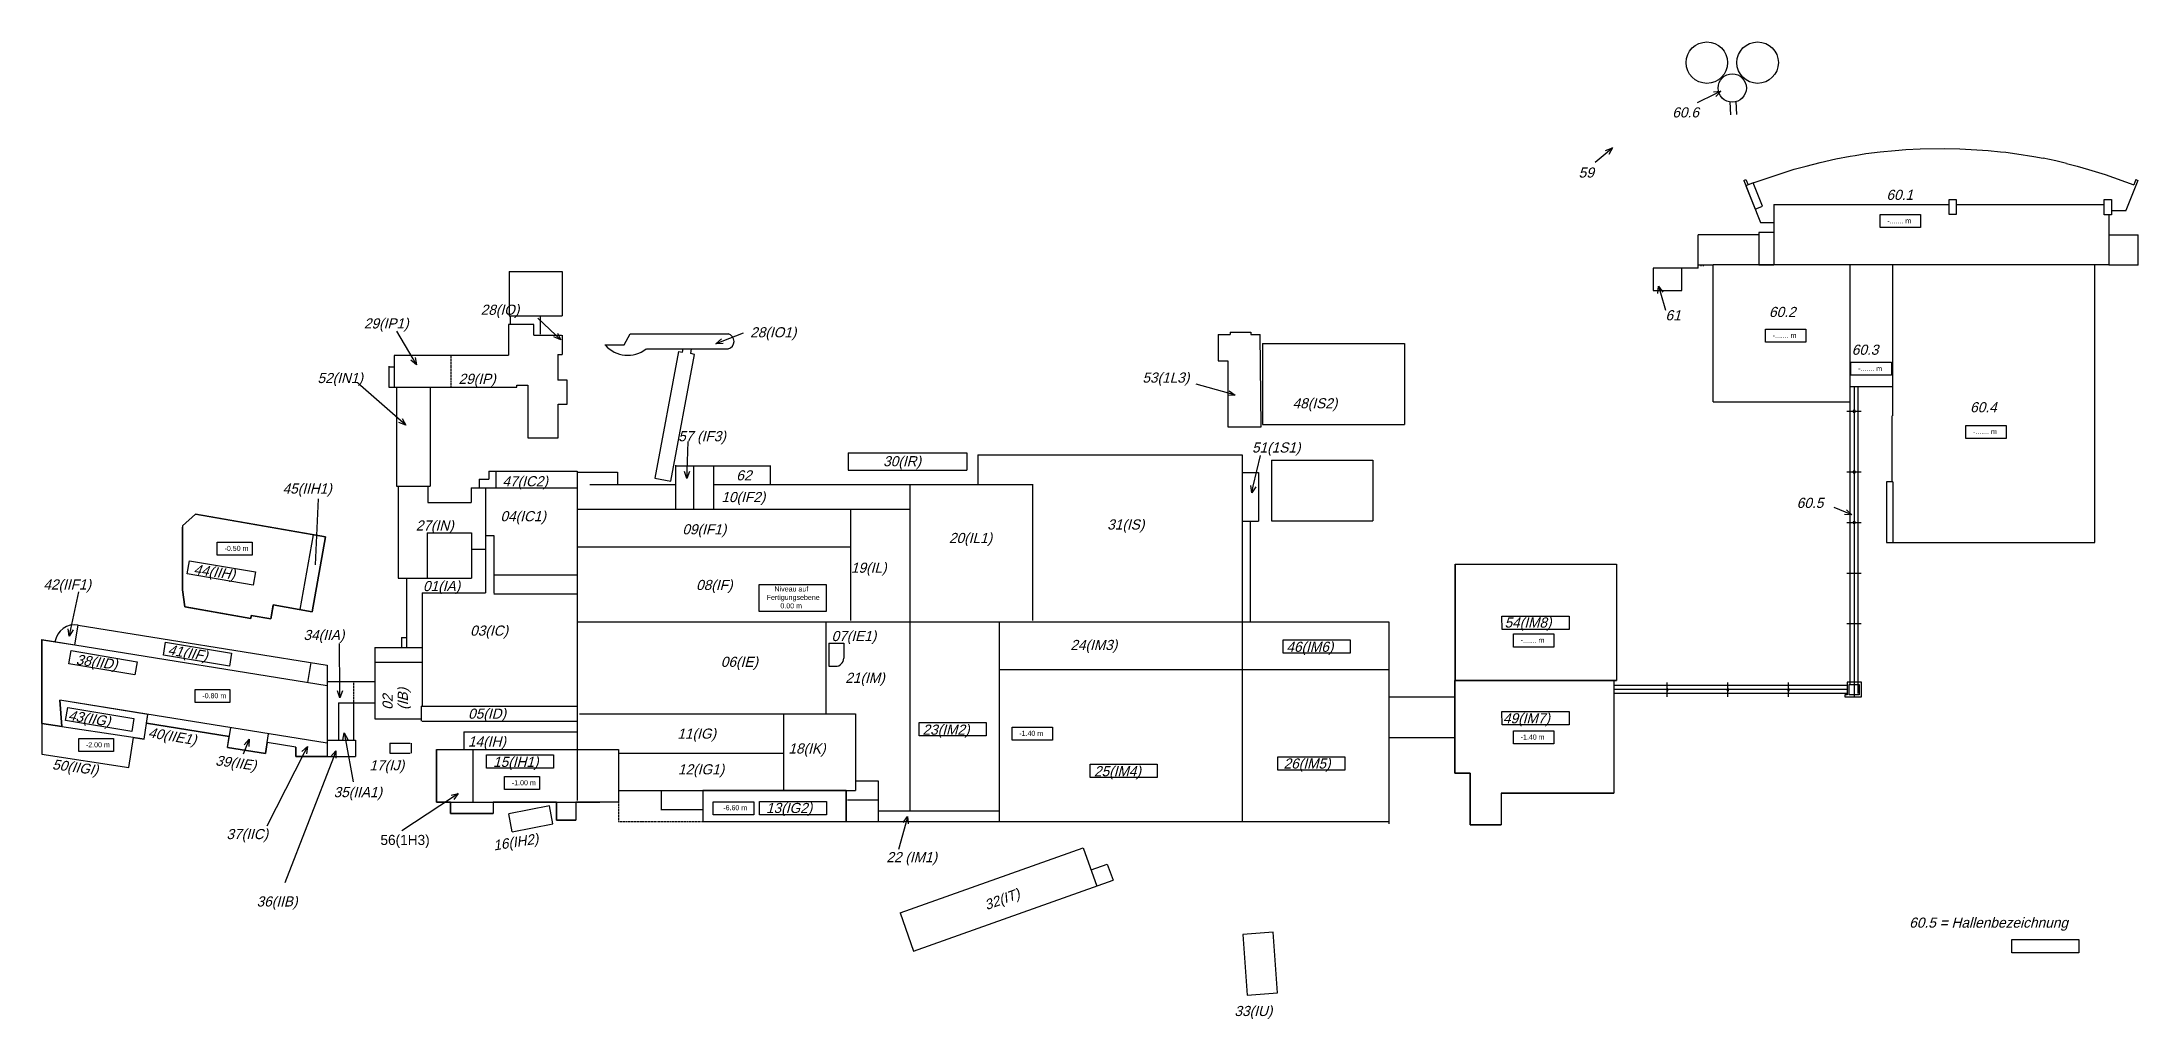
# Model space of a CAD drawing. Header units: millimetres. Extents: x 30604 to 1066804, y 43756 to 526893.
import ezdxf

# ---------------------------------------------------------------- set-up
doc = ezdxf.new("R2010")
doc.units = ezdxf.units.MM
doc.header["$LTSCALE"] = 1000
doc.linetypes.add('DASHED', pattern=[0.75, 0.5, -0.25])
doc.layers.add('Stud', color=7, linetype='Continuous')
doc.styles.add('Arial', font='ARIAL.TTF', dxfattribs={"height": 200})
doc.styles.add('TXT', font='txt')

# ---------------------------------------------------------------- blocks, each defined once
blk = doc.blocks.new('WEDGE_ARO')
at = {"color": 0}
for p, q in [((-1, 1), (0, 0)), ((0, 0), (-1, -1)), ((0, 0), (-1, 0))]:
    blk.add_line(p, q, dxfattribs=at)
blk = doc.blocks.new('*D30')
at = {"color": 0, "linetype": 'ByBlock'}
blk.add_line((894.082395, 329.196144), (888.443177, 331.570568), dxfattribs=at)
at = {"color": 0, "linetype": 'ByBlock', "xscale": 3.428999999999999, "yscale": 1.27, "zscale": 1.27, "rotation": 337.166204}
blk.add_blockref('WEDGE_ARO', (897.242679, 327.865489), dxfattribs=at)
blk = doc.blocks.new('*D29')
at = {"color": 0, "linetype": 'ByBlock'}
blk.add_line((152.561632, 216.638035), (156.363956, 195.872176), dxfattribs=at)
at = {"color": 0, "linetype": 'ByBlock', "xscale": 3.428999999999999, "yscale": 1.27, "zscale": 1.27, "rotation": 100.376179}
blk.add_blockref('WEDGE_ARO', (151.944034, 220.010959), dxfattribs=at)
blk = doc.blocks.new('*D28')
at = {"color": 0, "linetype": 'ByBlock'}
blk.add_line((146.631225, 207.971814), (122.705469, 145.894686), dxfattribs=at)
at = {"color": 0, "linetype": 'ByBlock', "xscale": 3.428999999999999, "yscale": 1.27, "zscale": 1.27, "rotation": 68.922349}
blk.add_blockref('WEDGE_ARO', (147.864406, 211.171393), dxfattribs=at)
blk = doc.blocks.new('*D27')
at = {"color": 0, "linetype": 'ByBlock'}
blk.add_line((589.05838, 388.015482), (573.185487, 392.438955), dxfattribs=at)
at = {"color": 0, "linetype": 'ByBlock', "xscale": 3.428999999999999, "yscale": 1.27, "zscale": 1.27, "rotation": 344.427858}
blk.add_blockref('WEDGE_ARO', (592.361513, 387.094962), dxfattribs=at)
blk = doc.blocks.new('*D26')
at = {"color": 0, "linetype": 'ByBlock'}
blk.add_line((338.900711, 413.726277), (349.39983, 417.834457), dxfattribs=at)
at = {"color": 0, "linetype": 'ByBlock', "xscale": 3.428999999999999, "yscale": 1.27, "zscale": 1.27, "rotation": 201.369813}
blk.add_blockref('WEDGE_ARO', (335.707461, 412.476797), dxfattribs=at)
blk = doc.blocks.new('*D25')
at = {"color": 0, "linetype": 'ByBlock'}
blk.add_line((256.539222, 416.739642), (247.717445, 425.097195), dxfattribs=at)
at = {"color": 0, "linetype": 'ByBlock', "xscale": 3.428999999999999, "yscale": 1.27, "zscale": 1.27, "rotation": 316.547884}
blk.add_blockref('WEDGE_ARO', (259.028502, 414.381353), dxfattribs=at)
blk = doc.blocks.new('*D24')
at = {"color": 0, "linetype": 'ByBlock'}
blk.add_line((776.284384, 507.076377), (770.336497, 502.096688), dxfattribs=at)
at = {"color": 0, "linetype": 'ByBlock', "xscale": 3.428999999999999, "yscale": 1.27, "zscale": 1.27, "rotation": 39.93674}
blk.add_blockref('WEDGE_ARO', (778.913582, 509.277595), dxfattribs=at)
blk = doc.blocks.new('*D23')
at = {"color": 0, "linetype": 'ByBlock'}
blk.add_line((802.652068, 437.61572), (805.09362, 429.142112), dxfattribs=at)
at = {"color": 0, "linetype": 'ByBlock', "xscale": 3.428999999999999, "yscale": 1.27, "zscale": 1.27, "rotation": 106.073599}
blk.add_blockref('WEDGE_ARO', (801.702674, 440.91067), dxfattribs=at)
blk = doc.blocks.new('*D22')
at = {"color": 0, "linetype": 'ByBlock'}
blk.add_line((829.492359, 535.874649), (820.827207, 531.541966), dxfattribs=at)
at = {"color": 0, "linetype": 'ByBlock', "xscale": 3.428999999999999, "yscale": 1.27, "zscale": 1.27, "rotation": 26.565616}
blk.add_blockref('WEDGE_ARO', (832.559334, 537.408174), dxfattribs=at)
blk = doc.blocks.new('*D21')
at = {"color": 0, "linetype": 'ByBlock'}
blk.add_line((321.481275, 349.265812), (322.081717, 364.190674), dxfattribs=at)
at = {"color": 0, "linetype": 'ByBlock', "xscale": 3.428999999999999, "yscale": 1.27, "zscale": 1.27, "rotation": 267.696179}
blk.add_blockref('WEDGE_ARO', (321.343435, 345.839583), dxfattribs=at)
blk = doc.blocks.new('*D20')
at = {"color": 0, "linetype": 'ByBlock'}
blk.add_line((205.478455, 188.173324), (180.474547, 171.632376), dxfattribs=at)
at = {"color": 0, "linetype": 'ByBlock', "xscale": 3.428999999999999, "yscale": 1.27, "zscale": 1.27, "rotation": 33.486011}
blk.add_blockref('WEDGE_ARO', (208.338311, 190.065218), dxfattribs=at)
blk = doc.blocks.new('*D19')
at = {"color": 0, "linetype": 'ByBlock'}
blk.add_line((429.558627, 175.460518), (425.996014, 162.397601), dxfattribs=at)
at = {"color": 0, "linetype": 'ByBlock', "xscale": 3.428999999999999, "yscale": 1.27, "zscale": 1.27, "rotation": 74.744883}
blk.add_blockref('WEDGE_ARO', (430.460856, 178.768693), dxfattribs=at)
blk = doc.blocks.new('*D18')
at = {"color": 0, "linetype": 'ByBlock'}
blk.add_line((186.00242, 405.034827), (177.97749, 418.724366), dxfattribs=at)
at = {"color": 0, "linetype": 'ByBlock', "xscale": 3.428999999999999, "yscale": 1.27, "zscale": 1.27, "rotation": 300.379213}
blk.add_blockref('WEDGE_ARO', (187.736537, 402.076638), dxfattribs=at)
blk = doc.blocks.new('*D17')
at = {"color": 0, "linetype": 'ByBlock'}
blk.add_line((179.862782, 374.520774), (158.663068, 392.901867), dxfattribs=at)
at = {"color": 0, "linetype": 'ByBlock', "xscale": 3.428999999999999, "yscale": 1.27, "zscale": 1.27, "rotation": 319.07326}
blk.add_blockref('WEDGE_ARO', (182.453555, 372.274458), dxfattribs=at)
blk = doc.blocks.new('*D16')
at = {"color": 0, "linetype": 'ByBlock'}
blk.add_line((601.343622, 342.007843), (604.87442, 357.254408), dxfattribs=at)
at = {"color": 0, "linetype": 'ByBlock', "xscale": 3.428999999999999, "yscale": 1.27, "zscale": 1.27, "rotation": 256.96129}
blk.add_blockref('WEDGE_ARO', (600.570008, 338.66725), dxfattribs=at)
blk = doc.blocks.new('*D15')
at = {"color": 0, "linetype": 'ByBlock'}
blk.add_line((149.853857, 240.823302), (149.632548, 264.278069), dxfattribs=at)
at = {"color": 0, "linetype": 'ByBlock', "xscale": 3.428999999999999, "yscale": 1.27, "zscale": 1.27, "rotation": 270.540602}
blk.add_blockref('WEDGE_ARO', (149.88621, 237.394455), dxfattribs=at)
blk = doc.blocks.new('*D14')
at = {"color": 0, "linetype": 'ByBlock'}
blk.add_line((16.82115, 271.308128), (20.791917, 289.767095), dxfattribs=at)
at = {"color": 0, "linetype": 'ByBlock', "xscale": 3.428999999999999, "yscale": 1.27, "zscale": 1.27, "rotation": 257.859922}
blk.add_blockref('WEDGE_ARO', (16.100023, 267.955813), dxfattribs=at)
blk = doc.blocks.new('*D13')
at = {"color": 0, "linetype": 'ByBlock'}
blk.add_line((103.66628, 213.727638), (102.013601, 209.560208), dxfattribs=at)
at = {"color": 0, "linetype": 'ByBlock', "xscale": 3.428999999999999, "yscale": 1.27, "zscale": 1.27, "rotation": 68.36819799999999}
blk.add_blockref('WEDGE_ARO', (104.930348, 216.91514), dxfattribs=at)
blk = doc.blocks.new('*D12')
at = {"color": 0, "linetype": 'ByBlock'}
blk.add_line((132.221852, 210.266575), (113.687952, 173.882815), dxfattribs=at)
at = {"color": 0, "linetype": 'ByBlock', "xscale": 3.428999999999999, "yscale": 1.27, "zscale": 1.27, "rotation": 63.005691}
blk.add_blockref('WEDGE_ARO', (133.778281, 213.321991), dxfattribs=at)

msp = doc.modelspace()

# ---------------------------------------------------------------- linework, layer by layer
at = {"layer": 'Stud', "linetype": 'Continuous'}
for p, q in [((864958, 497198), (865299, 490824)), ((867954, 497359), (868295, 490984)), ((902748, 465533), (909611, 467294)), ((909611, 467294), (917320, 469057)), ((917320, 469057), (924413, 470369)), ((924413, 470369), (926896, 470721)), ((926896, 470721), (932269, 471647)), ((932269, 471647), (939358, 472480)), ((939358, 472480), (946657, 473218)), ((946657, 473218), (951946, 473669)), ((951946, 473669), (959040, 474080)), ((959040, 474080), (971197, 474223)), ((971197, 474223), (978659, 474100)), ((978659, 474100), (992641, 473157)), ((992641, 473157), (998792, 472542)), ((998792, 472542), (1001467, 472306)), ((1001467, 472306), (1006920, 471609)), ((1006920, 471609), (1015326, 470174)), ((1015326, 470174), (1019877, 469395)), ((1026130, 468021), (1019877, 469395)), ((1031501, 466791), (1026130, 468021)), ((1031501, 466791), (1036709, 465397)), ((871920, 458393), (872970, 458797)), ((871920, 458393), (880139, 437600)), ((876564, 457248), (872940, 455815)), ((872969, 458802), (873984, 456234)), ((876564, 457248), (896820, 464008)), ((881130, 445619), (876566, 457245)), ((896739, 463981), (902748, 465533)), ((1036709, 465397), (1042326, 463798)), ((1042326, 463797), (1050595, 461394)), ((1050595, 461395), (1064643, 456289)), ((1066709, 458453), (1060817, 443549)), ((1065658, 458857), (1064643, 456289)), ((1065658, 458856), (1066708, 458452)), ((872939, 455816), (877542, 444193)), ((877541, 444193), (881127, 445624)), ((886802, 446448), (886802, 416647)), ((886802, 446448), (973403, 446448)), ((973403, 441549), (973403, 448948)), ((973403, 448948), (976804, 448948)), ((976804, 448948), (976804, 441549)), ((976804, 446448), (1050104, 446448)), ((1050104, 441349), (1050104, 448948)), ((1050104, 448948), (1053703, 448948)), ((1053703, 448948), (1053704, 441348)), ((880140, 437599), (886802, 437599)), ((976804, 441549), (973403, 441549)), ((1053703, 441349), (1050104, 441349)), ((1052304, 441349), (1052304, 416749)), ((1053703, 443549), (1060917, 443549)), ((849302, 415079), (849302, 431448)), ((879302, 431448), (849302, 431448)), ((879302, 432599), (879302, 416647)), ((886802, 432599), (879302, 432599)), ((1052304, 431448), (1066802, 431448)), ((1066803, 416550), (1066802, 431449)), ((849302, 415079), (827052, 415079)), ((827052, 415079), (827052, 403928)), ((841252, 403928), (841252, 415079)), ((856802, 416448), (849302, 416448)), ((850838, 416049), (850838, 416448)), ((852038, 416049), (852038, 416448)), ((1045354, 416648), (856802, 416648)), ((856802, 348948), (856802, 416648)), ((879302, 416647), (886802, 416647)), ((924304, 416648), (924302, 348948)), ((945554, 356448), (945554, 416648)), ((1052203, 416749), (1045354, 416749)), ((1045354, 279419), (1045354, 416749)), ((1052304, 416749), (1052403, 416749)), ((1052403, 416749), (1052403, 416549)), ((1066804, 416549), (1052403, 416549)), ((261646, 413383), (261646, 391463)), ((261646, 413383), (287699, 413383)), ((287699, 413383), (287699, 391463)), ((827052, 403928), (841252, 403928)), ((261210, 387208), (261210, 372008)), ((273810, 387208), (261310, 387208)), ((261646, 391463), (287699, 391463)), ((262107, 390962), (262107, 387667)), ((273810, 381908), (273810, 387208)), ((277022, 382391), (277022, 390951)), ((273810, 381908), (287446, 381908)), ((287703, 381908), (287703, 372306)), ((308833, 377057), (318399, 377057)), ((318398, 377057), (321458, 382507)), ((321458, 382507), (369889, 382507)), ((329530, 375107), (369877, 375107)), ((345344, 373797), (347291, 373542)), ((347291, 373542), (347583, 375107)), ((611996, 382159), (617940, 382159)), ((611996, 382159), (611996, 369205)), ((617940, 383321), (617940, 382159)), ((617940, 383321), (628151, 383321)), ((628151, 383321), (628151, 382159)), ((628151, 382159), (632801, 382159)), ((633258, 336636), (632801, 382160)), ((633982, 377757), (704172, 377757)), ((633982, 377757), (633982, 337757)), ((704172, 377757), (704172, 337757)), ((202077, 366577), (202077, 356208)), ((202077, 366239), (204702, 366239)), ((261210, 371908), (204702, 371908)), ((204702, 371908), (204702, 356208)), ((285672, 372306), (287703, 372306)), ((285672, 372306), (285672, 359708)), ((611996, 369205), (616797, 369205)), ((616797, 369205), (616797, 336636)), ((202077, 356208), (265310, 356208)), ((205891, 356109), (205891, 307212)), ((222544, 356208), (222544, 307212)), ((265310, 357208), (270810, 357208)), ((265310, 356208), (265310, 357208)), ((270810, 357208), (270810, 331208)), ((290310, 359708), (285672, 359708)), ((290310, 347708), (290310, 359708)), ((924302, 356448), (945554, 356448)), ((924413, 208808), (924413, 356448)), ((926438, 356448), (926438, 203258)), ((928463, 204758), (928463, 356448)), ((945388, 356448), (945388, 341948)), ((285810, 347708), (290310, 347708)), ((285810, 331208), (285810, 347708)), ((856802, 348948), (924302, 348948)), ((922913, 344284), (929963, 344284)), ((925938, 344684), (925938, 343884)), ((926938, 344684), (925938, 344684)), ((925938, 343884), (926938, 343884)), ((926938, 343884), (926938, 344684)), ((945273, 341948), (945388, 341948)), ((945273, 309319), (945273, 341948)), ((616797, 336636), (633258, 336636)), ((633982, 337757), (704172, 337757)), ((270810, 331208), (285810, 331208)), ((429128, 323736), (429128, 315236)), ((429128, 323736), (487809, 323736)), ((487809, 323736), (487809, 315236)), ((493308, 322757), (493308, 308132)), ((493308, 322757), (623957, 322757)), ((623957, 322757), (623957, 141365)), ((251470, 314607), (251470, 310712)), ((251470, 314607), (295259, 314607)), ((255029, 314607), (255029, 306467)), ((295259, 314607), (295259, 151823)), ((295259, 314107), (315208, 314107)), ((315208, 314107), (315208, 308132)), ((343779, 317620), (343779, 295911)), ((343779, 317257), (390338, 317257)), ((352721, 317257), (352721, 295911)), ((362613, 317514), (362613, 295911)), ((390613, 317514), (390613, 308132)), ((429128, 315236), (487809, 315236)), ((623957, 314027), (632072, 314027)), ((632072, 314027), (632072, 289907)), ((638472, 320097), (688472, 320097)), ((638472, 320097), (638472, 290097)), ((688472, 320097), (688472, 290097)), ((922913, 314284), (929963, 314284)), ((925938, 314684), (925938, 313884)), ((926938, 314684), (925938, 314684)), ((925938, 313884), (926938, 313884)), ((926938, 313884), (926938, 314684)), ((165794, 268420), (167297, 300952)), ((205891, 307212), (222544, 307212)), ((206730, 307212), (206730, 261712)), ((221330, 307212), (221330, 299212)), ((242730, 306467), (295259, 306467)), ((242730, 306467), (242730, 299212)), ((246730, 310712), (251470, 310712)), ((246730, 310712), (246730, 306467)), ((249830, 306467), (249830, 254462)), ((301491, 308132), (343779, 308132)), ((362613, 308132), (520331, 308132)), ((459581, 308161), (459581, 146803)), ((520331, 308161), (520331, 240781)), ((945554, 309319), (942403, 309319)), ((942403, 309319), (942403, 279419)), ((945554, 309319), (945554, 279419)), ((100115, 287593), (106458, 293446)), ((106702, 293404), (170721, 282157)), ((221330, 299212), (242730, 299212)), ((295259, 295911), (459581, 295911)), ((430332, 295911), (430332, 240781)), ((100115, 255911), (100115, 286910)), ((158312, 246195), (164812, 283195)), ((170721, 282157), (164222, 245157)), ((221030, 284112), (243030, 284112)), ((221030, 284112), (221030, 261712)), ((243030, 284112), (243030, 261712)), ((249830, 282912), (253930, 282912)), ((253930, 282912), (253930, 254391)), ((623957, 289907), (632072, 289907)), ((627957, 289907), (627957, 240183)), ((638472, 290097), (688472, 290097)), ((922913, 289284), (929963, 289284)), ((925938, 289684), (925938, 288884)), ((926938, 289684), (925938, 289684)), ((925938, 288884), (926938, 288884)), ((926938, 288884), (926938, 289684)), ((243030, 276022), (249830, 276022)), ((295259, 277261), (430332, 277261)), ((942403, 279419), (1045354, 279419)), ((206730, 261712), (243030, 261712)), ((210780, 261712), (210780, 227433)), ((253930, 263446), (295259, 263446)), ((729297, 268638), (808927, 268638)), ((729297, 268638), (729297, 211191)), ((808927, 268638), (808927, 211191)), ((922913, 264284), (929963, 264284)), ((101279, 247602), (100115, 255912)), ((218624, 254462), (249830, 254462)), ((218624, 254462), (218624, 198498)), ((253930, 253946), (295259, 253946)), ((46940, 228728), (48529, 238601)), ((48529, 238601), (171634, 218793)), ((133833, 241883), (101439, 247574)), ((134007, 242868), (133834, 241883)), ((143776, 241659), (134093, 243360)), ((144898, 248044), (143776, 241659)), ((164221, 245157), (144985, 248537)), ((295259, 240183), (696508, 240183)), ((418082, 240183), (418082, 194665)), ((503758, 239808), (503758, 141365)), ((696508, 240183), (696508, 140333)), ((922913, 239284), (929963, 239284)), ((30606, 231356), (30606, 174691)), ((30709, 231339), (46941, 228728)), ((46941, 228728), (171633, 208665)), ((208280, 232433), (208280, 227433)), ((208280, 232433), (210780, 232433)), ((419539, 229672), (419539, 218172)), ((419539, 229672), (426939, 229672)), ((426939, 229672), (426939, 222172)), ((163550, 220094), (161961, 210221)), ((171634, 218793), (171634, 180102)), ((195133, 227433), (218624, 227433)), ((195133, 227433), (195133, 192128)), ((195133, 220280), (218624, 220280)), ((419539, 218172), (422939, 218172)), ((171634, 210665), (195133, 210665)), ((503758, 216583), (696508, 216583)), ((728980, 211191), (728980, 165333)), ((728980, 211191), (808927, 211191)), ((922931, 208759), (807585, 208759)), ((807602, 211191), (807602, 155468)), ((834006, 203091), (834006, 210141)), ((864006, 203091), (864006, 210141)), ((894006, 203091), (894006, 210141)), ((930081, 210396), (922931, 210396)), ((922931, 210396), (922931, 204101)), ((924006, 204101), (924006, 209116)), ((924006, 209116), (929006, 209116)), ((929006, 209116), (929006, 204116)), ((930081, 203071), (930081, 210396)), ((171633, 180102), (39495, 201363)), ((40409, 188384), (39495, 201362)), ((177133, 200165), (195133, 200165)), ((177133, 200165), (177133, 181665)), ((184633, 200165), (184633, 181665)), ((218033, 198498), (295259, 198498)), ((218033, 198498), (218033, 191098)), ((696808, 203048), (728980, 203048)), ((922931, 206734), (807585, 206734)), ((922931, 204709), (807585, 204709)), ((834406, 207116), (833606, 207116)), ((833606, 206116), (834406, 206116)), ((834406, 206116), (834406, 207116)), ((864406, 207116), (863606, 207116)), ((863606, 207116), (863606, 206116)), ((863606, 206116), (864406, 206116)), ((864406, 206116), (864406, 207116)), ((893606, 207116), (893606, 206116)), ((894406, 207116), (893606, 207116)), ((893606, 206116), (894406, 206116)), ((894406, 206116), (894406, 207116)), ((921831, 204101), (921831, 203071)), ((922931, 204101), (921831, 204101)), ((921831, 203071), (930081, 203071)), ((929006, 204116), (924006, 204116)), ((30604, 189860), (81074, 182270)), ((81066, 182216), (83020, 194360)), ((82337, 190115), (123230, 183535)), ((122356, 178105), (123913, 187780)), ((195133, 192128), (218033, 192128)), ((218540, 191098), (295259, 191098)), ((296382, 194665), (432858, 194665)), ((397258, 194665), (397258, 156851)), ((432858, 194665), (432858, 156851)), ((73640, 168219), (75871, 183052)), ((122356, 178105), (141115, 175086)), ((141115, 175086), (142672, 184762)), ((156134, 178241), (141989, 180517)), ((156134, 178241), (156134, 173665)), ((171633, 181665), (185634, 181665)), ((171633, 180102), (171633, 173665)), ((185634, 181665), (185634, 173665)), ((202633, 180165), (202633, 175165)), ((202633, 180165), (212656, 180165)), ((213133, 180165), (213133, 175165)), ((225608, 177108), (315658, 177108)), ((225608, 177108), (225608, 150953)), ((239108, 185778), (295259, 185778)), ((239108, 185778), (239108, 177108)), ((243608, 177108), (243608, 150953)), ((315658, 177108), (315658, 150953)), ((696508, 182918), (728980, 182918)), ((30607, 174691), (73642, 168219)), ((156134, 173665), (185634, 173665)), ((202633, 175165), (212656, 175165)), ((315658, 175158), (397258, 175158)), ((315658, 156851), (432858, 156851)), ((336658, 156851), (336658, 147303)), ((357310, 156851), (357310, 141365)), ((428215, 156851), (428215, 141365)), ((432858, 161603), (443958, 161603)), ((443958, 161603), (443958, 141365)), ((728980, 165333), (736637, 165333)), ((736637, 165333), (736637, 139768)), ((752037, 155468), (752037, 139768)), ((752037, 155468), (807602, 155468)), ((225608, 150953), (306345, 150953)), ((232651, 150953), (232651, 145371)), ((232651, 145371), (253668, 145371)), ((253668, 150953), (253668, 145371)), ((281515, 149156), (261392, 145244)), ((263109, 136410), (261392, 145244)), ((283232, 140321), (281515, 149156)), ((285026, 150953), (285026, 142078)), ((294536, 150953), (294536, 142078)), ((336473, 147303), (357310, 147303)), ((428819, 152103), (443958, 152103)), ((443958, 146803), (503758, 146803)), ((263109, 136410), (283232, 140322)), ((285026, 142078), (294536, 142078)), ((357310, 141365), (696508, 141365)), ((736637, 139768), (752037, 139768)), ((454787, 96234), (545352, 128435)), ((545353, 128435), (552073, 109534)), ((549225, 117543), (557234, 120390)), ((557234, 120390), (560081, 112381)), ((461507, 77333), (560082, 112382)), ((454787, 96234), (461507, 77333)), ((639285, 86656), (624323, 85583)), ((624323, 85583), (626468, 55660)), ((641430, 56732), (639285, 86656)), ((626468, 55660), (641430, 56732))]:
    msp.add_line(p, q, dxfattribs=at)
at = {"layer": 'Stud', "linetype": 'DASHED'}
for p, q in [((232810, 371908), (232810, 356208)), ((184633, 210665), (184633, 200165)), ((315658, 150953), (315658, 141365)), ((315658, 141365), (357310, 141365))]:
    msp.add_line(p, q, dxfattribs=at)
at = {"layer": 'Stud'}
for points in [[(959308, 435070), (939249, 435070), (939249, 441533), (959308, 441533)], [(902627, 378389), (882568, 378389), (882568, 384852), (902627, 384852)], [(944933, 362044), (924873, 362044), (924873, 368507), (944933, 368507)], [(1001668, 330857), (981608, 330857), (981608, 337320), (1001668, 337320)], [(135093, 258370), (102437, 263832), (103490, 270350), (136182, 264883)], [(134562, 273122), (117303, 273122), (117303, 279585), (134562, 279585)], [(418357, 245293), (385092, 245293), (385092, 258575), (418357, 258575)], [(785507, 236307), (752386, 236307), (752350, 242910), (785496, 242910)], [(123281, 218176), (90625, 223637), (91678, 230156), (124370, 224688)], [(677352, 224676), (644231, 224676), (644195, 231279), (677341, 231279)], [(778066, 227719), (758007, 227719), (758007, 234182), (778066, 234182)], [(76596, 213959), (43940, 219421), (44994, 225940), (77685, 220472)], [(74973, 185871), (42316, 191333), (43370, 197851), (76062, 192384)], [(123567, 200285), (106307, 200285), (106307, 206748), (123567, 206748)], [(497373, 183849), (464252, 183849), (464216, 190452), (497362, 190452)], [(530226, 181669), (510167, 181669), (510167, 188132), (530226, 188132)], [(785507, 189255), (752386, 189255), (752350, 195858), (785496, 195858)], [(66032, 176006), (48773, 176006), (48773, 182469), (66032, 182469)], [(778066, 179828), (758007, 179828), (758007, 186291), (778066, 186291)], [(283555, 167871), (250445, 167871), (250409, 174474), (283555, 174474)], [(581956, 163195), (548835, 163195), (548799, 169798), (581945, 169798)], [(674709, 166797), (641588, 166797), (641552, 173401), (674698, 173401)], [(276596, 157245), (259336, 157245), (259336, 163708), (276596, 163708)], [(357310, 141365), (428215, 141365), (428215, 156851), (357310, 156851)], [(382529, 144729), (362470, 144729), (362470, 151192), (382529, 151192)], [(418429, 144703), (385319, 144703), (385283, 151306), (418429, 151306)], [(1037463, 76499), (1004353, 76499), (1004353, 83102), (1037463, 83102)]]:
    msp.add_lwpolyline(points, close=True, dxfattribs=at)
at = {"layer": 'Stud', "linetype": 'Continuous'}
msp.add_lwpolyline([(345344, 373797), (333663, 311207), (341547, 309736), (353228, 372325), (351318, 372779), (351752, 375107)], dxfattribs=at)
at = {"layer": 'Stud', "flags": 128}
for points in [[(133833, 241883), (134093, 243360), (143776, 241659), (144984, 248537), (164222, 245157), (170721, 282157), (106458, 293446), (100115, 287593), (100115, 255911), (101279, 247602), (133833, 241883)], [(40409, 188384), (30604, 189860), (30606, 231356), (46941, 228728), (48529, 238601), (171634, 218793), (171634, 173665), (156134, 173665), (156134, 178241), (141989, 180517), (141115, 175086), (122356, 178105), (123230, 183535), (82337, 190115), (83020, 194360), (39495, 201363), (40409, 188384), (30604, 189860)], [(225608, 177108), (315658, 177108), (315658, 150953), (294536, 150953), (294536, 142078), (285026, 142078), (285026, 150953), (253668, 150953), (253668, 145371), (232651, 145371), (232651, 150953), (225608, 150953), (225608, 177108)]]:
    msp.add_lwpolyline(points, close=True, dxfattribs=at)
for points in [[(729297, 211191), (729297, 268638), (808927, 268638), (808927, 211191), (729297, 211191)], [(736637, 139768), (736637, 165333), (728980, 165333), (728980, 211191), (807602, 211191), (807602, 155468), (752037, 155468), (752037, 139768), (736637, 139768)], [(73642, 168219), (75871, 183052), (81066, 182216), (83020, 194360), (39495, 201362), (40409, 188385), (30606, 189860), (30606, 174691), (73642, 168219)]]:
    msp.add_lwpolyline(points, dxfattribs=at)
at = {"layer": 'Stud', "linetype": 'Continuous'}
for centre, radius in [((853634, 516643), 10251), ((878734, 516636), 10253), ((866186, 504089), 7000)]:
    msp.add_circle(centre, radius, dxfattribs=at)
for centre, radius, start, end in [((320209, 386987), 15000, 221.452235, 307.627919), ((368944, 378808), 3817, 284.158836, 75.662541), ((46941, 228728), 10000, 80.861899, 170.85904), ((422939, 222172), 4000, 270.000018, 359.999983)]:
    msp.add_arc(centre, radius, start, end, dxfattribs=at)

# ---------------------------------------------------------------- block references
at = {"layer": 'Stud', "xscale": 1000, "yscale": 1000, "zscale": 1000}
for name in ['*D22', '*D24', '*D23', '*D18', '*D25', '*D26', '*D17', '*D27', '*D21', '*D16', '*D30', '*D14', '*D15', '*D13', '*D12', '*D28', '*D29', '*D20', '*D19']:
    msp.add_blockref(name, (28052, -34800), dxfattribs=at)

# ---------------------------------------------------------------- texts
at = {"layer": 'Stud', "linetype": 'Continuous', "lineweight": 30, "style": 'TXT', "oblique": 15}
for s, width, p in [('60.6', 1.012983, (836535, 489549)), ('59', 1.028567, (790220, 459810)), ('60.1', 1.012983, (942417, 448780)), ('28(IO)', 1.008399, (247493, 391964)), ('61', 1.028567, (833155, 389249)), ('60.2', 1.012983, (884345, 390875)), ('29(IP1)', 1.007138, (189778, 385213)), ('28(IO1)', 1.007138, (380727, 380832)), ('60.3', 1.012983, (925269, 372208)), ('52(IN1)', 1.007138, (166839, 358214)), ('29(IP)', 1.008399, (236578, 357812)), ('53(1L3)', 1.007138, (574618, 358440)), ('48(IS2)', 1.007138, (648878, 345729)), ('60.4', 1.012983, (983773, 343778)), ('57 (IF3)', 1.006209, (345134, 329447)), ('30(IR)', 1.008399, (446460, 317084)), ('51(1S1)', 1.007138, (628793, 323868)), ('47(IC2)', 1.007138, (258275, 307187)), ('62', 1.028567, (373809, 310097)), ('45(IIH1)', 1.006207, (149590, 303568)), ('10(IF2)', 1.007138, (366491, 299362)), ('60.5', 1.012983, (898048, 296491)), ('27(IN)', 1.008399, (215425, 285295)), ('04(IC1)', 1.007138, (257299, 289901)), ('31(IS)', 1.008399, (557234, 285791)), ('09(IF1)', 1.007138, (347220, 283429)), ('20(IL1)', 1.007138, (478998, 279127)), ('19(IL)', 1.008399, (430519, 264428)), ('42(IIF1)', 1.006207, (31334, 256145)), ('01(IA)', 1.008399, (218996, 255361)), ('08(IF)', 1.008399, (354006, 255898)), ('03(IC)', 1.008399, (242302, 233331)), ('54(IM8)', 1.007138, (753642, 237312)), ('34(IIA)', 1.007138, (159921, 231163)), ('07(IE1)', 1.007138, (420975, 230635)), ('24(IM3)', 1.007138, (538999, 226232)), ('46(IM6)', 1.007138, (645816, 225332)), ('06(IE)', 1.008399, (366210, 217909)), ('21(IM)', 1.008399, (427741, 209979)), ('05(ID)', 1.008399, (241303, 192266)), ('11(IG)', 1.008399, (344723, 182396)), ('23(IM2)', 1.007138, (465940, 184359)), ('49(IM7)', 1.007138, (752857, 189977)), ('14(IH)', 1.008399, (241228, 178528)), ('18(IK)', 1.008399, (399618, 175048)), ('17(IJ)', 1.008399, (192490, 166732)), ('15(IH1)', 1.007138, (253631, 168430)), ('12(IG1)', 1.007138, (345032, 164760)), ('25(IM4)', 1.007138, (550682, 163810)), ('26(IM5)', 1.007138, (644410, 167614)), ('35(IIA1)', 1.006207, (174811, 153473)), ('13(IG2)', 1.007138, (388564, 145636)), ('37(IIC)', 1.007138, (121845, 132728)), ('22 (IM1)', 1.006207, (448062, 121322)), ('36(IIB)', 1.007138, (136733, 99415)), ('60.5 = Hallenbezeichnung', 1.012983, (953657, 88955)), ('33(IU)', 1.008399, (620111, 45261))]:
    msp.add_text(s, height=5000, dxfattribs=dict(at, width=width)).set_placement(p)
for s, rotation, width, p in [('44(IIH)', 352.5, 1.007138, (105369, 263743)), ('41(IIF)', 350.7, 1.007138, (92538, 224016)), ('38(IID)', 352.6, 1.007138, (47169, 219159)), ('(IB)', 90, 1.012983, (211488, 196653)), ('02', 90, 1.028567, (203988, 196653)), ('43(IIG)', 351.1, 1.007138, (43333, 191639)), ('40(IIE1)', 350.7, 1.006207, (82878, 183106)), ('50(IIGI)', 352.6, 1.006207, (35481, 167315)), ('39(IIE)', 352.6, 1.007138, (116166, 169270)), ('16(IH2)', 9, 1.007138, (254123, 127103)), ('32(IT)', 20, 1.008399, (497583, 97578))]:
    msp.add_text(s, height=5000, rotation=rotation, dxfattribs=dict(at, width=width)).set_placement(p)
at = {"layer": 'Stud', "linetype": 'Continuous', "lineweight": 30, "style": 'TXT', "width": 1.007146}
msp.add_text('56(1H3)', height=5000, dxfattribs=at).set_placement((197953, 129831))
at = {"layer": 'Stud', "char_height": 2500, "attachment_point": 1, "style": 'Arial'}
for s, insert, width in [('-....... m', (942818, 439687), 23444.44), ('-....... m', (886137, 383006), 23444.44), ('-....... m', (928442, 366661), 23444.44), ('-....... m', (985177, 335475), 23444.44), ('-0.50 m', (120872, 277739), 23444.44), ('    Niveau auf Fertigungsebene\\P       0.00 m', (388859, 257675), 33611.11), ('-....... m', (761576, 232336), 23444.44), ('-0.80 m', (109876, 204902), 23444.44), ('-2.00 m', (52342, 180623), 23444.44), ('-1.40 m', (513736, 186286), 23444.44), ('-1.40 m', (761576, 184445), 23444.44), ('-1.00 m', (262905, 161862), 23444.44), ('-6.60 m', (367402, 149516), 23444.44)]:
    msp.add_mtext(s, dxfattribs=dict(at, insert=insert, width=width))

doc.saveas('drawing.dxf')
